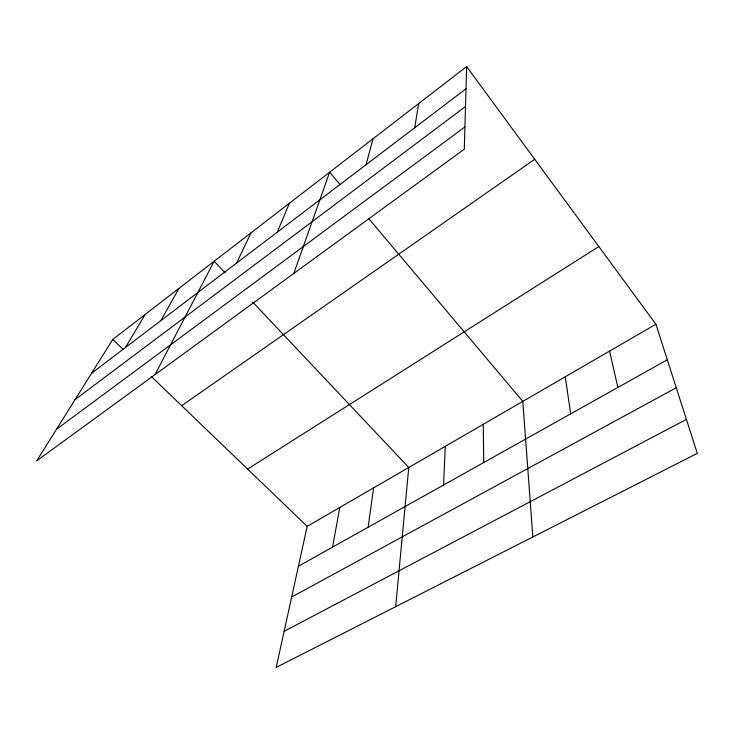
<?xml version="1.0" encoding="UTF-8"?>
<svg xmlns="http://www.w3.org/2000/svg" width="734" height="734" viewBox="0 0 734 734"><rect width="100%" height="100%" fill="white"/><g stroke="black" fill="none" stroke-linecap="round" stroke-linejoin="round"><path stroke-width="1.1" d="M466.631 66.583L464.292 149.185L36.7 460.86L112.77 339.438L466.631 66.583L655.912 324.244L697.3 453.364L276.204 667.417L307.179 526.37L655.912 324.244M443.593 485L445.281 446.318M395.663 606.697L408.765 467.494L252.579 301.949M368.119 527.241L373.624 487.853M414.682 127.771L418.683 103.549M332.585 547.124L339.787 507.469M366.037 164.728L373.074 138.717M293.793 273.461L329.639 172.215L339.925 184.417M277.241 232.192L289.407 203.235M236.623 263.056L250.964 232.88M155.03 374.606L214.172 261.249L225.164 272.892M160.847 320.62L178.94 288.416M125.459 347.512L145.167 314.455M91.585 373.248L465.998 88.786M75.061 399.626L465.494 106.531M56.472 429.298L464.916 126.936M181.674 405.7L534.719 159.278M247.606 469.09L598.834 246.551M298.417 566.244L667.307 359.788M291.655 597.045L676.262 387.745M284.131 631.332L686.418 419.408M112.77 339.438L123.376 349.641M151.158 376.358L307.179 526.37M368.587 218.429L522.81 401.397L532.856 536.949M609.596 351.091L617.863 387.46M565.263 376.781L570.685 413.866M483.266 424.307L483.734 462.53"/></g></svg>
